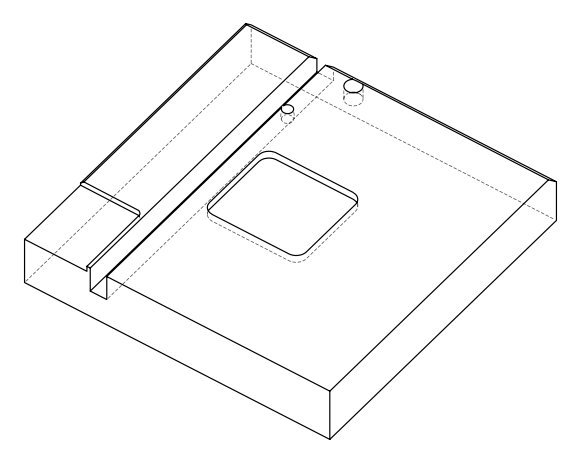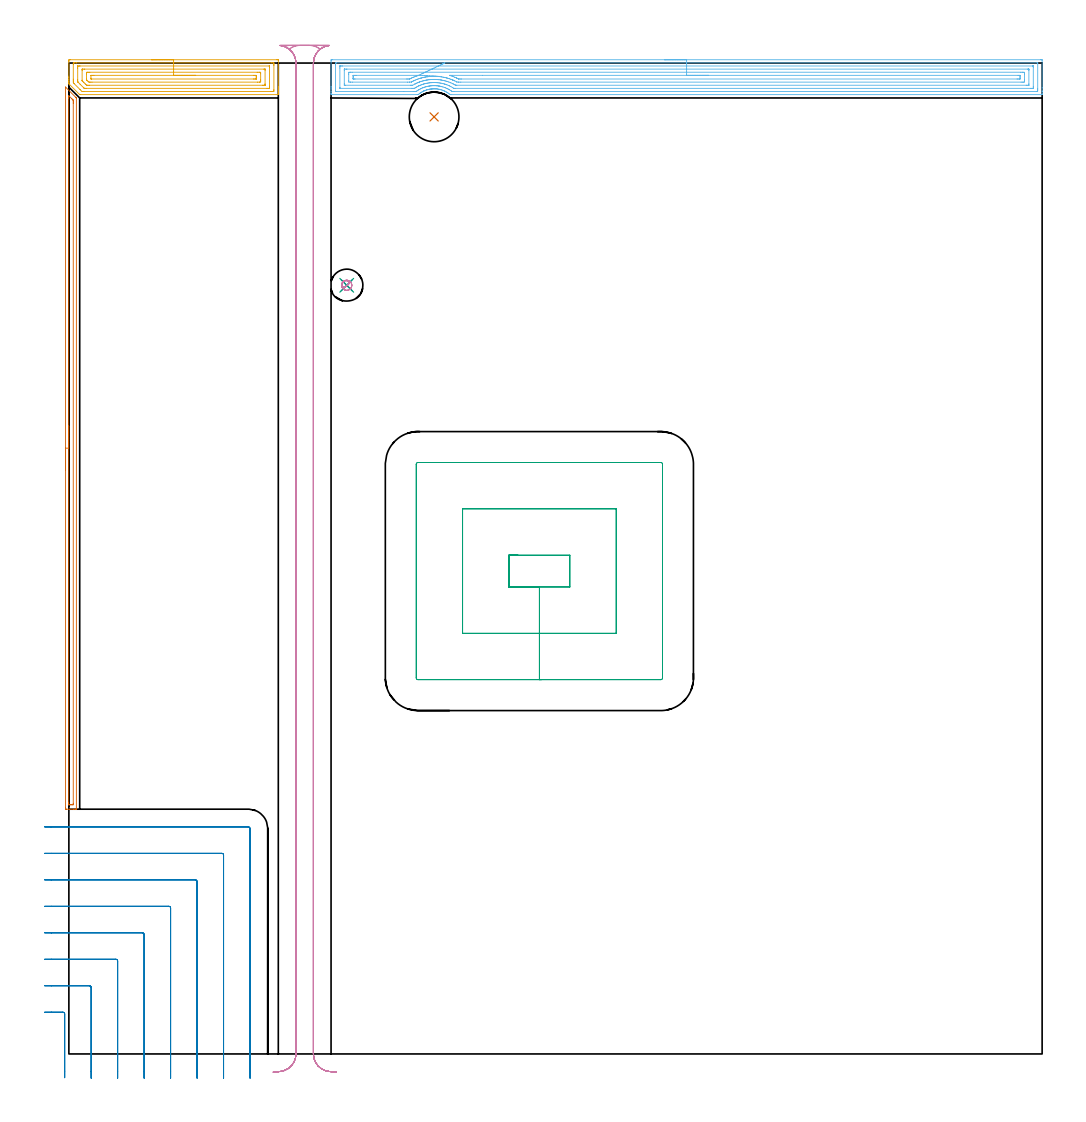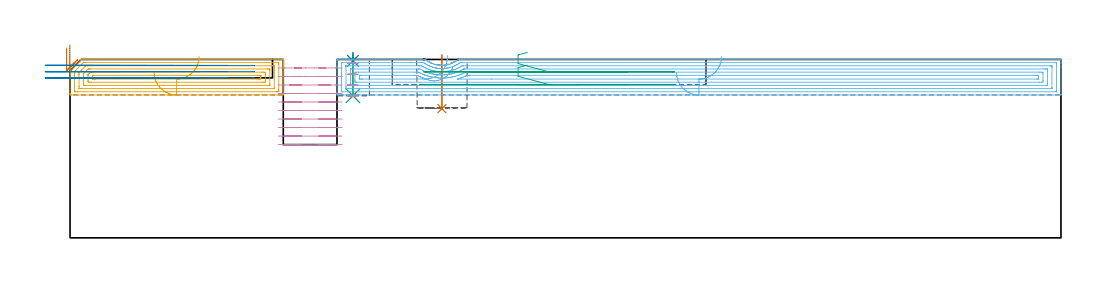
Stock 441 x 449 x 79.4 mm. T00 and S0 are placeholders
(PLAN: 10 operations, 7 tool changes, 56.1 min)
(1 INDEXABLE_INSERT_DRILL_BLIND_HOLE_FROM_SOLID | STEP1POCKET | NXT0302_016 | 0.1 min | 8590 mm3)
(2 SPOT_DRILL | STEP1POCKET_1 | NXT0321_9005460120000 | 0.03 min | 3 mm3)
(3 DRILL_BLIND_HOLE_INTO_CENTER | STEP1POCKET_1 | NXT0301_128 | 0.07 min | 1701 mm3)
(4 MILL_ROUGH_BLIND_HOLE_CONTOUR | STEP1POCKET_1 | NXT0201_013 | Spiral | 0.39 min | 1004 mm3)
(5 AREA_MILL | FG_CHAMFER_SURFACE | UGT0205_001 | 4.79 min | 12758 mm3)
(6 AREA_MILL_1 | FG_CHAMFER_SURFACE_1 | UGT0205_001 | 15.82 min | 41110 mm3)
(7 AREA_MILL_2 | FG_CHAMFER_SURFACE_2 | UGT0205_001 | 5.38 min | 3930 mm3)
(8 MILL_CORNER_NOTCH_RECTANGULAR | CORNER_NOTCH_RECTANGULAR | NXT0201_012 | Follow Part, ap 4, ae 75% | 6.45 min | 81763 mm3)
(9 MILL_RECTANGULAR_POCKET | POCKET_RECTANGULAR_STRAIGHT | UGT0201_006 | Follow Part, ap 7, ae 75% | 3.47 min | 195556 mm3)
(10 MILL_RECTANGULAR_SLOT | SLOT_RECTANGULAR | NXT0201_012 | Follow Part, ap 4, ae 75% | 19.55 min | 404866 mm3)
(TOOL NXT0302_016 | Index. Insert Drill 22.5mm [880-D2250L25-03] | D22.5 PA176 FL68 Z2)
(TOOL NXT0321_9005460120000 | NC Spot Drill, 142deg, 12mm, Carbide, Uncoated | D12 PA142 FL30 Z2)
(TOOL NXT0301_128 | Carbide Drill 12mm [861.1-1200-036A1-GP GC34] | D12 PA150 FL37.4 Z2)
(TOOL NXT0201_013 | ENDMILL 10mm | D10 FL30 Z4)
(TOOL UGT0205_001 | Chamfer Mill 20 x 3 x 45 deg. | D20 FL50 Z2)
(TOOL NXT0201_012 | ENDMILL 16mm [2P460-1600-NA 1630] | D16 FL38 Z6)
(TOOL UGT0201_006 | End Mill 28 mm | D28 FL25 Z2)
(OP 1 INDEXABLE_INSERT_DRILL_BLIND_HOLE_FROM_SOLID)
G17 G21 G94 G90
T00 M6
G54
G17 G0 G90 X165.5 Y424.6 S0 M3
G43 Z89.4 H1
G94 G81 G98 Z57.5 F250. R81.4
G80
M5
M2
(OP 2 SPOT_DRILL)
G17 G21 G94 G90
T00 M6
G54
G17 G0 G90 X125.9 Y348.3 S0 M3
G43 Z89.4 H0
G94 G81 G98 Z78.772 F250. R82.4
G80
M5
M2
(OP 3 DRILL_BLIND_HOLE_INTO_CENTER)
G17 G21 G94 G90
T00 M6
G54
G17 G0 G90 X125.9 Y348.3 S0 M3
G43 Z89.4 H1
G94 G81 G98 Z63.2 F250. R81.4
G80
M5
M2
(OP 4 MILL_ROUGH_BLIND_HOLE_CONTOUR)
G17 G21 G94 G90
T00 M6
G54
G17 G0 G90 X125.9 Y348.3 S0 M3
G43 Z89.4 H0
Z77.6
G94 G3 X126.158 Y350.342 R1.037 F250.
X123.672 Y348.872 R2.042
X125.328 Y346.072 R2.3
X123.672 Y348.872 R-2.3
X124.5 Y347.472 R1.15
X125.9 Y348.3 R1.15
G0 Z72.8
G3 X126.158 Y350.342 R1.037
X123.672 Y348.872 R2.042
X125.328 Y346.072 R2.3
X123.672 Y348.872 R-2.3
X124.5 Y347.472 R1.15
X125.9 Y348.3 R1.15
G0 Z68.
G3 X126.158 Y350.342 R1.037
X123.672 Y348.872 R2.042
X125.328 Y346.072 R2.3
X123.672 Y348.872 R-2.3
X124.5 Y347.472 R1.15
X125.9 Y348.3 R1.15
G0 Z63.2
G3 X126.158 Y350.342 R1.037
X123.672 Y348.872 R2.042
X125.328 Y346.072 R2.3
X123.672 Y348.872 R-2.3
X124.5 Y347.472 R1.15
X125.9 Y348.3 R1.15
G0 Z89.4
M5
M2
(OP 5 AREA_MILL)
G17 G21 G94 G90
T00 M6
G54
G17 G0 G90 X37.45 Y450.5 S1061 M3
G43 Z89.4 H0
Z73.6
G94 G1 X37.488 Z72.729 F250.
X37.602 Z71.864
X37.791 Z71.012
X38.053 Z70.18
X38.387 Z69.374
X38.79 Z68.6
X39.258 Z67.864
X39.79 Z67.172
X40.379 Z66.529
X41.022 Z65.94
X41.714 Z65.409
X42.45 Z64.94
X43.224 Z64.537
X44.03 Z64.203
X44.862 Z63.941
X45.714 Z63.752
X46.578 Z63.638
X47.45 Z63.6
X94.296
X94.763 Y450.495 Z63.603
X94.89 Y450.491 Z63.606
X94.9 Y450.36 Z63.737
Y438.358 Z75.737
Y437.763 Z76.331
Y437.193 Z76.903
Y436.883 Z77.213
Y436.314 Z77.782
Y436.004 Z78.091
Y435.383 Z78.716
Y435.124 Z78.975
X94.899 Y434.998 Z79.101
X94.89 Y434.706 Z79.393
X94.743 Y434.7 Z79.4
X5.065
X4.905 Y434.704 Z79.389
X4.744 Y434.856 Z79.244
X0.157 Y439.442 Z74.656
X0.08 Y439.522 Z74.577
X0.01 Y439.594 Z74.504
X0. Y440.142 Z73.957
Y440.66 Z73.439
Y440.784 Z73.315
Y441.281 Z72.815
Y441.591 Z72.506
Y442.16 Z71.936
Y442.47 Z71.627
Y443.04 Z71.055
Y449.791 Z64.306
X0.004 Y450.076 Z64.021
X0.01 Y450.492 Z63.606
X0.178 Y450.495 Z63.603
X0.604 Y450.5 Z63.6
X47.45
Y449.086 Z65.014
X91.732
X92.512 Y449.085 Z65.015
X92.626 Y449.084 Z65.016
X92.862 Y449.079 Z65.021
X92.89 Y449.002 Z65.098
X92.896 Y448.817 Z65.283
X92.899 Y448.317 Z65.783
X92.9 Y447.934 Z66.166
X92.899 Y436.883 Z77.217
X92.897 Y436.503 Z77.597
X92.89 Y436.125 Z77.975
X92.512 Y436.117 Z77.983
X92.398 Y436.116 Z77.984
X91.62 Y436.114 Z77.986
X91.507
X6.737 Y436.115 Z77.985
X5.957 Y436.121 Z77.979
X5.169 Y436.883 Z77.217
X5.065 Y436.985 Z77.115
X2.388 Y439.663 Z74.437
X2.025 Y440.036 Z74.064
X2.01 Y440.401 Z73.699
X2.003 Y440.781 Z73.319
X2.001 Y441.281 Z72.819
X2. Y441.663 Z72.437
X2.001 Y448.317 Z65.783
X2.003 Y448.697 Z65.403
X2.01 Y449.075 Z65.025
X2.388 Y449.083 Z65.017
X2.502 Y449.084 Z65.016
X3.28 Y449.086 Z65.014
X3.393
X47.45
Y447.671 Z66.429
X90.727
X90.806 Y447.67 Z66.43
X90.869 Y447.667 Z66.433
X90.883 Y447.665 Z66.435
X90.89 Y447.654 Z66.446
X90.894 Y447.607 Z66.493
X90.898 Y447.437 Z66.663
X90.9 Y447.267 Z66.833
Y438.472 Z75.628
X90.898 Y437.763 Z76.337
X90.896 Y437.597 Z76.504
X90.891 Y437.542 Z76.558
X90.845 Y437.535 Z76.565
X90.727 Y437.534 Z76.566
X90.072 Y437.529 Z76.571
X89.835
X7.979
X7.742 Y437.53 Z76.57
X7.08 Y437.536 Z76.564
X6.967 Y437.549 Z76.551
X6.85 Y437.655 Z76.445
X6.739 Y437.763 Z76.337
X5.065 Y439.434 Z74.666
X4.173 Y440.327 Z73.773
X4.103 Y440.401 Z73.699
X4.034 Y440.477 Z73.623
X4.01 Y440.53 Z73.57
X4.004 Y440.568 Z73.532
X4. Y441.281 Z72.819
Y441.451 Z72.649
Y446.728 Z67.372
X4.002 Y447.437 Z66.663
X4.004 Y447.603 Z66.497
X4.009 Y447.658 Z66.442
X4.055 Y447.664 Z66.436
X4.173 Y447.666 Z66.434
X4.828 Y447.671 Z66.429
X5.065
X47.45
Y446.257 Z67.843
X88.355
X88.776 Y446.255 Z67.845
X88.869 Y446.252 Z67.848
X88.884 Y446.251 Z67.849
X88.89 Y446.241 Z67.859
X88.894 Y446.195 Z67.905
X88.898 Y446.1 Z68.
X88.9 Y445.72 Z68.38
Y439.522 Z74.578
X88.896 Y439.103 Z74.997
X88.893 Y438.999 Z75.101
X88.89 Y438.953 Z75.147
X88.833 Y438.95 Z75.15
X88.634 Y438.946 Z75.154
X88.05 Y438.943 Z75.157
X87.745
X9.222
X8.634 Y438.944 Z75.156
X8.326 Y438.946 Z75.154
X8.041 Y438.95 Z75.15
X7.742 Y439.218 Z74.882
X7.431 Y439.522 Z74.578
X6.85 Y440.099 Z74.001
X6.548 Y440.401 Z73.699
X6.256 Y440.697 Z73.403
X6.069 Y440.89 Z73.21
X6.01 Y440.953 Z73.147
X6.007 Y440.977 Z73.123
X6.003 Y441.029 Z73.071
X6. Y441.239 Z72.861
Y445.678 Z68.422
X6.004 Y446.097 Z68.003
X6.007 Y446.201 Z67.899
X6.01 Y446.247 Z67.853
X6.067 Y446.25 Z67.85
X6.266 Y446.254 Z67.846
X6.85 Y446.257 Z67.843
X7.155
X47.45
Y444.843 Z69.257
X85.328
X86.223 Y444.841 Z69.259
X86.266 Y444.839 Z69.261
X86.89 Y444.799 Z69.301
X86.898 Y444.175 Z69.925
X86.9 Y441.535 Z72.565
X86.899 Y441.281 Z72.819
X86.896 Y440.659 Z73.441
X86.89 Y440.401 Z73.699
X86.307 Y440.36 Z73.74
X86.266 Y440.359 Z73.741
X85.418 Y440.357 Z73.743
X10.464
X9.569 Y440.359 Z73.741
X9.527 Y440.361 Z73.739
X9.009 Y440.401 Z73.699
X8.634 Y440.768 Z73.332
X8.121 Y441.281 Z72.819
X8.05 Y441.356 Z72.744
X8.01 Y441.4 Z72.7
X8.008 Y441.437 Z72.663
X8.003 Y441.593 Z72.507
X8. Y441.906 Z72.194
X8.001 Y443.919 Z70.181
X8.004 Y444.541 Z69.559
X8.01 Y444.799 Z69.301
X8.593 Y444.84 Z69.26
X8.634 Y444.841 Z69.259
X9.482 Y444.843 Z69.257
X47.45
Y443.429 Z70.671
X83.589
X84.087 Y443.428 Z70.672
X84.481 Y443.425 Z70.675
X84.866 Y443.422 Z70.678
X84.89 Y443.04 Z71.06
X84.897 Y442.629 Z71.471
X84.899 Y442.16 Z71.94
Y441.954 Z72.146
X84.897 Y441.851 Z72.249
X84.893 Y441.799 Z72.301
X84.89 Y441.779 Z72.321
X84.869 Y441.777 Z72.323
X84.481 Y441.773 Z72.327
X83.983 Y441.771 Z72.329
X83.589
X10.287 Y441.772 Z72.328
X10.182 Y441.774 Z72.326
X10.113 Y441.777 Z72.323
X10.079 Y441.781 Z72.319
X10.058 Y441.801 Z72.299
X10.015 Y441.845 Z72.255
X10.009 Y441.913 Z72.187
X10.004 Y442.023 Z72.077
X10.001 Y442.16 Z71.94
Y443.246 Z70.854
X10.003 Y443.349 Z70.751
X10.007 Y443.4 Z70.7
X10.01 Y443.421 Z70.679
X10.031 Y443.422 Z70.678
X10.419 Y443.426 Z70.674
X10.917 Y443.429 Z70.671
X11.311
X47.45
X48.322 Z70.709
X49.186 Z70.823
X50.038 Z71.012
X50.87 Z71.274
X51.676 Z71.608
X52.45 Z72.011
X53.186 Z72.48
X53.878 Z73.011
X54.521 Z73.6
X55.11 Z74.243
X55.642 Z74.935
X56.11 Z75.671
X56.513 Z76.445
X56.847 Z77.251
X57.109 Z78.083
X57.298 Z78.935
X57.412 Z79.8
X57.45 Z80.671
G0 Z89.4
M5
M2
(OP 6 AREA_MILL_1)
G17 G21 G94 G90
T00 M6
G54
G17 G0 G90 X269.9 Y450.5 S1061 M3
G43 Z89.4 H0
Z73.6
G94 G1 X269.938 Z72.729 F250.
X270.052 Z71.864
X270.241 Z71.012
X270.503 Z70.18
X270.837 Z69.374
X271.24 Z68.6
X271.708 Z67.864
X272.24 Z67.172
X272.829 Z66.529
X273.472 Z65.94
X274.164 Z65.409
X274.9 Z64.94
X275.674 Z64.537
X276.48 Z64.203
X277.312 Z63.941
X278.164 Z63.752
X279.028 Z63.638
X279.9 Z63.6
X440.373
X440.84 Y450.495 Z63.603
X440.99 Y450.492 Z63.606
X441. Y450.338 Z63.759
Y437.763 Z76.332
Y436.358 Z77.738
Y436.004 Z78.091
Y435.041 Z79.059
X440.99 Y434.702 Z79.389
X440.82 Y434.7 Z79.4
X173.067
X172.748 Y434.704 Z79.39
X172.235 Y435.107 Z78.993
X172.023 Y435.262 Z78.838
X171.806 Y435.411 Z78.687
X171.342 Y435.707 Z78.392
X171.279 Y435.743 Z78.356
X170.898 Y435.962 Z78.138
X170.448 Y436.198 Z77.899
X170.385 Y436.229 Z77.867
X170.271 Y436.286 Z77.812
X169.915 Y436.442 Z77.656
X169.806 Y436.487 Z77.613
X169.555 Y436.588 Z77.511
X169.11 Y436.748 Z77.352
X168.661 Y436.885 Z77.213
X168.15 Y437.014 Z77.082
X167.768 Y437.111 Z76.985
X167.703 Y437.125 Z76.971
X167.539 Y437.161 Z76.937
X166.874 Y437.257 Z76.842
X166.859 Y437.259 Z76.841
X166.428 Y437.305 Z76.794
X166.158 Y437.323 Z76.775
X165.981 Y437.333 Z76.761
X165.915 Y437.335 Z76.757
X165.758 Y437.343 Z76.753
X165.674 Y437.344 Z76.754
X165.525 Y437.345 Z76.751
X165.311 Y437.347
X165.268 Y437.345 Z76.753
X165.088 Y437.336 Z76.759
X165.021 Y437.331 Z76.762
X164.862 Y437.323 Z76.773
X164.703 Y437.313 Z76.782
X164.64 Y437.309 Z76.787
X164.243 Y437.268 Z76.826
X164.194 Y437.263 Z76.832
X164.127 Y437.254 Z76.841
X163.852 Y437.217 Z76.883
X163.461 Y437.162 Z76.937
X163.301 Y437.129 Z76.97
X162.853 Y437.027 Z77.071
X162.786 Y437.01 Z77.089
X162.407 Y436.911 Z77.189
X162.237 Y436.858 Z77.242
X161.959 Y436.771 Z77.327
X161.514 Y436.615 Z77.485
X161.119 Y436.456 Z77.641
X160.998 Y436.402 Z77.693
X160.821 Y436.327 Z77.772
X160.729 Y436.287 Z77.813
X160.62 Y436.233 Z77.865
X160.171 Y435.998 Z78.099
X160.104 Y435.96 Z78.137
X159.727 Y435.748 Z78.351
X159.668 Y435.71 Z78.389
X159.439 Y435.564 Z78.532
X159.359 Y435.515 Z78.584
X159.196 Y435.412 Z78.687
X158.819 Y435.145 Z78.955
X158.248 Y434.706 Z79.391
X157.869 Y434.7 Z79.4
X118.98
X118.81 Y434.702 Z79.389
X118.8 Y435.042 Z79.058
Y435.295 Z78.805
Y436.004 Z78.091
Y437.237 Z76.859
Y437.763 Z76.332
Y438.38 Z75.716
Y449.459 Z64.638
X118.805 Y450.076 Z64.022
X118.81 Y450.492 Z63.606
X119. Y450.496 Z63.603
X119.427 Y450.5 Z63.6
X279.9
Y449.086 Z65.014
X438.697 Y449.085 Z65.015
X438.954 Y449.083 Z65.017
X438.984 Y449.081 Z65.019
X438.99 Y449.078 Z65.022
X438.994 Y449.069 Z65.031
X438.998 Y449.033 Z65.067
X439. Y448.999 Z65.101
Y448.788 Z65.312
Y437.355 Z76.745
X438.996 Y436.883 Z77.217
X438.991 Y436.484 Z77.616
X438.966 Y436.121 Z77.979
X438.585 Y436.116 Z77.984
X438.472 Y436.115 Z77.985
X174.743 Y436.114 Z77.986
X173.961 Y436.115 Z77.985
X173.846 Y436.116 Z77.984
X173.657 Y436.121 Z77.979
X173.352 Y436.32 Z77.78
X173.067 Y436.503 Z77.597
X172.452 Y436.883 Z77.217
X172.173 Y437.043 Z77.057
X171.805 Y437.245 Z76.855
X171.279 Y437.501 Z76.599
X170.667 Y437.763 Z76.337
X170.385 Y437.872 Z76.228
X170.209 Y437.936 Z76.164
X169.491 Y438.165 Z75.935
X168.927 Y438.318 Z75.782
X168.597 Y438.398 Z75.702
X168.223 Y438.486 Z75.614
X167.776 Y438.57 Z75.53
X167.736 Y438.577 Z75.523
X167.703 Y438.582 Z75.518
X167.277 Y438.642 Z75.458
X166.809 Y438.693 Z75.407
X166.752 Y438.699 Z75.401
X165.915 Y438.748 Z75.352
X165.804 Y438.752 Z75.348
X165.021 Y438.746 Z75.354
X164.919 Y438.742 Z75.358
X164.127 Y438.686 Z75.414
X164.086 Y438.682 Z75.418
X163.732 Y438.642 Z75.458
X163.296 Y438.58 Z75.52
X163.233 Y438.57 Z75.53
X162.856 Y438.504 Z75.596
X162.544 Y438.441 Z75.659
X162.452 Y438.42 Z75.68
X162.339 Y438.393 Z75.707
X161.832 Y438.261 Z75.839
X161.445 Y438.149 Z75.951
X161.146 Y438.057 Z76.043
X160.551 Y437.851 Z76.249
X160.486 Y437.827 Z76.273
X160.324 Y437.763 Z76.337
X159.857 Y437.566 Z76.534
X159.775 Y437.53 Z76.57
X159.657 Y437.474 Z76.626
X159.261 Y437.273 Z76.827
X158.763 Y437.011 Z77.089
X158.68 Y436.965 Z77.135
X158.539 Y436.883 Z77.217
X158.128 Y436.628 Z77.472
X157.869 Y436.463 Z77.637
X157.591 Y436.278 Z77.822
X157.361 Y436.123 Z77.977
X156.975 Y436.117 Z77.983
X156.862 Y436.115 Z77.985
X156.081 Y436.114 Z77.986
X151.723
X121.103
X120.846 Y436.117 Z77.983
X120.816 Y436.119 Z77.981
X120.81 Y436.122 Z77.978
X120.806 Y436.131 Z77.969
X120.802 Y436.167 Z77.933
X120.801 Y436.201 Z77.899
X120.8 Y436.412 Z77.688
Y447.845 Z66.255
X120.804 Y448.317 Z65.783
X120.809 Y448.716 Z65.384
X120.834 Y449.079 Z65.021
X121.215 Y449.084 Z65.016
X121.328 Y449.085 Z65.015
X279.9 Y449.086 Z65.014
Y447.671 Z66.429
X436.797
X436.876 Y447.67 Z66.43
X436.939 Y447.668 Z66.432
X436.979 Y447.665 Z66.435
X436.99 Y447.66 Z66.44
X436.992 Y447.637 Z66.463
X436.998 Y447.437 Z66.663
X437. Y447.238 Z66.862
Y438.442 Z75.658
X436.998 Y437.763 Z76.337
X436.995 Y437.567 Z76.533
X436.991 Y437.54 Z76.56
X436.973 Y437.535 Z76.565
X436.916 Y437.532 Z76.568
X436.797 Y437.53 Z76.57
X436.141 Y437.528 Z76.572
X435.903
X175.093 Y437.529 Z76.571
X174.855 Y437.53 Z76.57
X174.617 Y437.533 Z76.567
X174.462 Y437.536 Z76.564
X173.961 Y437.838 Z76.262
X173.761 Y437.96 Z76.14
X173.067 Y438.338 Z75.762
X172.461 Y438.642 Z75.458
X172.173 Y438.773 Z75.327
X171.934 Y438.877 Z75.223
X171.279 Y439.134 Z74.966
X170.513 Y439.396 Z74.704
X170.385 Y439.435 Z74.665
X170.092 Y439.522 Z74.578
X169.491 Y439.677 Z74.423
X169.28 Y439.73 Z74.37
X168.597 Y439.877 Z74.223
X168.16 Y439.952 Z74.148
X167.703 Y440.018 Z74.082
X167.132 Y440.084 Z74.016
X166.809 Y440.11 Z73.99
X166.169 Y440.152 Z73.948
X165.915 Y440.163 Z73.937
X165.263
X165.021 Y440.16 Z73.94
X164.408 Y440.125 Z73.975
X164.127 Y440.103 Z73.997
X163.588 Y440.052 Z74.048
X163.233 Y440.007 Z74.093
X162.802 Y439.946 Z74.154
X162.339 Y439.87 Z74.23
X162.048 Y439.808 Z74.292
X161.445 Y439.668 Z74.432
X161.326 Y439.639 Z74.461
X160.886 Y439.522 Z74.578
X160.629 Y439.445 Z74.655
X160.551 Y439.421 Z74.679
X159.964 Y439.22 Z74.88
X159.657 Y439.112 Z74.988
X159.316 Y438.977 Z75.123
X158.763 Y438.75 Z75.35
X158.687 Y438.717 Z75.383
X158.524 Y438.642 Z75.458
X158.092 Y438.422 Z75.678
X157.869 Y438.305 Z75.795
X157.516 Y438.111 Z75.989
X156.975 Y437.799 Z76.301
X156.952 Y437.785 Z76.315
X156.545 Y437.54 Z76.56
X156.314 Y437.533 Z76.567
X156.081 Y437.531 Z76.569
X155.425 Y437.529 Z76.571
X155.187 Y437.528 Z76.572
X123.003 Y437.529 Z76.571
X122.924 Y437.53
X122.861 Y437.532 Z76.568
X122.822 Y437.535 Z76.565
X122.81 Y437.54 Z76.56
X122.808 Y437.563 Z76.537
X122.803 Y437.763 Z76.337
X122.8 Y437.962 Z76.138
Y446.757 Z67.343
X122.802 Y447.437 Z66.663
X122.805 Y447.632 Z66.468
X122.809 Y447.66 Z66.44
X122.827 Y447.665 Z66.435
X122.884 Y447.668 Z66.432
X123.003 Y447.67 Z66.43
X123.659 Y447.671 Z66.429
X123.897
X279.9
Y446.257 Z67.843
X434.42
X434.856 Y446.255 Z67.845
X434.943 Y446.253 Z67.847
X434.98 Y446.251 Z67.849
X434.99 Y446.244 Z67.856
X434.993 Y446.22 Z67.88
X434.997 Y446.114 Z67.986
X435. Y445.687 Z68.413
Y439.53 Z74.57
X434.996 Y439.086 Z75.014
X434.992 Y438.978 Z75.122
X434.99 Y438.955 Z75.145
X434.969 Y438.95 Z75.15
X434.899 Y438.947 Z75.153
X434.702 Y438.944 Z75.156
X434.115 Y438.943 Z75.157
X433.809
X175.749
X175.442 Y438.944 Z75.156
X175.297 Y438.947 Z75.153
X175.227 Y438.95 Z75.15
X175.125 Y439.004 Z75.096
X174.855 Y439.15 Z74.95
X174.171 Y439.522 Z74.578
X173.961 Y439.63 Z74.47
X173.738 Y439.741 Z74.359
X173.067 Y440.041 Z74.059
X172.165 Y440.409 Z73.691
X171.279 Y440.697 Z73.403
X170.846 Y440.827 Z73.273
X170.385 Y440.947 Z73.153
X169.641 Y441.133 Z72.967
X169.491 Y441.166 Z72.934
X168.935 Y441.281 Z72.819
X168.597 Y441.337 Z72.763
X168.529 Y441.348 Z72.752
X167.703 Y441.452 Z72.648
X167.507 Y441.474 Z72.626
X166.809 Y441.531 Z72.569
X166.536 Y441.549 Z72.551
X165.915 Y441.578 Z72.522
X165.612
X165.021 Y441.574 Z72.526
X164.735 Y441.562 Z72.538
X164.127 Y441.526 Z72.574
X163.896 Y441.508 Z72.592
X163.233 Y441.445 Z72.655
X163.084 Y441.427 Z72.673
X162.339 Y441.328 Z72.772
X162.298 Y441.321 Z72.779
X162.049 Y441.281 Z72.819
X161.546 Y441.181 Z72.919
X161.445 Y441.159 Z72.941
X160.826 Y441.01 Z73.09
X160.551 Y440.94 Z73.16
X160.123 Y440.823 Z73.277
X159.657 Y440.682 Z73.418
X159.442 Y440.613 Z73.487
X158.81 Y440.401 Z73.699
X158.775 Y440.389 Z73.711
X158.763 Y440.384 Z73.716
X158.144 Y440.131 Z73.969
X157.869 Y440.016 Z74.084
X157.522 Y439.863 Z74.237
X156.975 Y439.602 Z74.498
X156.921 Y439.575 Z74.525
X156.82 Y439.522 Z74.578
X155.77 Y438.948 Z75.152
X155.187 Y438.945 Z75.155
X154.881 Y438.943 Z75.157
X125.38
X124.944 Y438.945 Z75.155
X124.857 Y438.947 Z75.153
X124.82 Y438.949 Z75.151
X124.81 Y438.956 Z75.144
X124.807 Y438.98 Z75.12
X124.803 Y439.086 Z75.014
X124.8 Y439.513 Z74.587
Y445.669 Z68.431
X124.804 Y446.114 Z67.986
X124.807 Y446.222 Z67.878
X124.809 Y446.245 Z67.855
X124.831 Y446.25 Z67.85
X124.901 Y446.253 Z67.847
X125.098 Y446.256 Z67.844
X125.685 Y446.257 Z67.843
X125.991
X279.9
Y444.843 Z69.257
X431.388
X432.284 Y444.841 Z69.259
X432.327 Y444.84 Z69.26
X432.99 Y444.799 Z69.301
X432.999 Y444.138 Z69.962
Y441.281 Z72.819
X432.996 Y440.622 Z73.478
X432.99 Y440.401 Z73.699
X432.369 Y440.36 Z73.74
X432.327 Y440.359 Z73.741
X431.478 Y440.357 Z73.743
X177.582
X176.687 Y440.358 Z73.742
X176.643 Y440.36 Z73.74
X175.857 Y440.401 Z73.699
X175.749 Y440.454 Z73.646
X175.636 Y440.513 Z73.587
X174.855 Y440.909 Z73.191
X174.044 Y441.281 Z72.819
X173.961 Y441.315 Z72.785
X173.901 Y441.34 Z72.76
X173.067 Y441.664 Z72.436
X172.469 Y441.869 Z72.231
X172.173 Y441.963 Z72.137
X171.532 Y442.16 Z71.94
X171.279 Y442.228 Z71.872
X171.186 Y442.252 Z71.848
X170.385 Y442.443 Z71.657
X170.01 Y442.529 Z71.571
X169.491 Y442.633 Z71.467
X168.912 Y442.73 Z71.37
X168.597 Y442.774 Z71.326
X167.881 Y442.865 Z71.235
X167.703 Y442.882 Z71.218
X166.901 Y442.95 Z71.15
X166.809 Y442.955 Z71.145
X165.959 Y442.996 Z71.104
X165.915 Y442.997 Z71.103
X165.067 Y442.994 Z71.106
X165.021 Y442.993 Z71.107
X164.213 Y442.955 Z71.145
X164.127 Y442.949 Z71.151
X163.387 Y442.889 Z71.211
X163.233 Y442.873 Z71.227
X162.585 Y442.798 Z71.302
X162.339 Y442.765 Z71.335
X161.805 Y442.686 Z71.414
X161.445 Y442.624 Z71.476
X161.051 Y442.548 Z71.552
X160.551 Y442.437 Z71.663
X160.324 Y442.384 Z71.716
X159.657 Y442.218 Z71.882
X159.611 Y442.206 Z71.894
X159.446 Y442.16 Z71.94
X158.925 Y442.001 Z72.099
X158.763 Y441.95 Z72.15
X158.258 Y441.778 Z72.322
X157.869 Y441.642 Z72.458
X157.605 Y441.54 Z72.56
X156.949 Y441.281 Z72.819
X156.354 Y441.012 Z73.088
X156.081 Y440.88 Z73.22
X155.759 Y440.718 Z73.382
X155.187 Y440.421 Z73.679
X155.173 Y440.415 Z73.685
X155.138 Y440.401 Z73.699
X154.336 Y440.359 Z73.741
X154.293 Y440.358 Z73.742
X153.444 Y440.357 Z73.743
X128.412
X127.516 Y440.359 Z73.741
X127.473 Y440.36 Z73.74
X126.81 Y440.401 Z73.699
X126.801 Y441.062 Z73.038
Y443.919 Z70.181
X126.804 Y444.577 Z69.523
X126.81 Y444.799 Z69.301
X127.431 Y444.84 Z69.26
X127.473 Y444.841 Z69.259
X128.322 Y444.843 Z69.257
X279.9
Y443.429 Z70.671
X430.144 Y443.428 Z70.672
X430.539 Y443.427 Z70.673
X430.934 Y443.423 Z70.677
X430.979 Y443.422 Z70.678
X430.99 Y443.391 Z70.709
X430.994 Y443.312 Z70.788
X430.998 Y443.191 Z70.909
X430.999 Y443.04 Z71.06
X431. Y442.586 Z71.514
X430.998 Y442.16 Z71.94
X430.994 Y441.933 Z72.167
X430.99 Y441.821 Z72.279
X430.982 Y441.778 Z72.322
X430.93 Y441.776 Z72.324
X430.539 Y441.773 Z72.327
X430.04 Y441.771 Z72.329
X429.645
X177.932
X177.537 Y441.772 Z72.328
X177.034 Y441.776 Z72.324
X176.643 Y441.782 Z72.318
X176.591 Y441.785 Z72.315
X176.529 Y441.812 Z72.288
X176.368 Y441.889 Z72.211
X175.814 Y442.16 Z71.94
X175.749 Y442.191 Z71.909
X175.692 Y442.217 Z71.883
X174.855 Y442.575 Z71.525
X174.137 Y442.867 Z71.233
X173.961 Y442.931 Z71.169
X173.65 Y443.04 Z71.06
X172.686 Y443.356 Z70.744
X172.491 Y443.422 Z70.678
X172.673 Y443.427 Z70.673
X172.757 Y443.428 Z70.672
X187.459 Y443.429 Z70.671
X279.9
X280.772 Z70.709
X281.636 Z70.823
X282.488 Z71.012
X283.32 Z71.274
X284.126 Z71.608
X284.9 Z72.011
X285.636 Z72.48
X286.328 Z73.011
X286.971 Z73.6
X287.56 Z74.243
X288.092 Z74.935
X288.56 Z75.671
X288.963 Z76.445
X289.297 Z77.251
X289.559 Z78.083
X289.748 Z78.935
X289.862 Z79.8
X289.9 Z80.671
G0 Z89.4
X170.334 Y449.034
Z75.941
G1 X169.993 Y448.873 Z75.155
X169.591 Y448.683 Z74.404
X169.131 Y448.466 Z73.695
X168.618 Y448.223 Z73.033
X168.054 Y447.956 Z72.423
X167.444 Y447.668 Z71.87
X166.793 Y447.36 Z71.378
X166.105 Y447.035 Z70.95
X165.387 Y446.695 Z70.59
X164.643 Y446.343 Z70.301
X163.879 Y445.982 Z70.085
X163.101 Y445.614 Z69.943
X162.314 Y445.242 Z69.877
X161.526 Y444.869 Z69.887
X160.741 Y444.498 Z69.973
X159.966 Y444.131 Z70.134
X159.206 Y443.772 Z70.369
X158.468 Y443.423 Z70.677
X158.404 Y443.393 Z70.707
X157.733 Y443.173 Z70.927
X157.339 Y443.04 Z71.06
X157.071 Y442.946 Z71.154
X156.975 Y442.91 Z71.19
X156.431 Y442.696 Z71.404
X156.081 Y442.554 Z71.546
X155.801 Y442.435 Z71.665
X155.187 Y442.169 Z71.931
X155.181 Y442.166 Z71.934
X154.584 Y441.874 Z72.226
X154.465 Y441.817 Z72.283
X154.387 Y441.785 Z72.315
X154.293 Y441.78 Z72.32
X153.792 Y441.774 Z72.326
X153.399 Y441.772 Z72.328
X152.901 Y441.771 Z72.329
X129.656
X129.261 Y441.773 Z72.327
X128.866 Y441.777 Z72.323
X128.821 Y441.778 Z72.322
X128.81 Y441.809 Z72.291
X128.806 Y441.888 Z72.212
X128.802 Y442.009 Z72.091
X128.801 Y442.16 Z71.94
X128.8 Y442.614 Z71.486
X128.802 Y443.04 Z71.06
X128.806 Y443.266 Z70.834
X128.81 Y443.379 Z70.721
X128.818 Y443.422 Z70.678
X128.87 Y443.424 Z70.676
X129.261 Y443.427 Z70.673
X129.76 Y443.429 Z70.671
X130.155
X157.869
X158.369 Y443.428 Z70.672
X158.404 Y443.427 Z70.673
X158.468 Y443.423 Z70.677
X159.336 Y443.379 Z70.759
X160.193 Y443.335 Z70.917
X161.032 Y443.292 Z71.149
X161.849 Y443.251 Z71.453
X162.636 Y443.211 Z71.828
X163.387 Y443.172 Z72.269
X164.097 Y443.136 Z72.775
X164.76 Y443.102 Z73.341
X165.372 Y443.071 Z73.962
X165.927 Y443.042 Z74.634
X166.422 Y443.017 Z75.353
X166.852 Y442.995 Z76.111
X167.214 Y442.977 Z76.905
X167.506 Y442.962 Z77.727
X167.725 Y442.951 Z78.571
X167.87 Y442.943 Z79.431
X167.94 Y442.94 Z80.301
X167.934 Z81.173
G0 Z89.4
M5
M2
(OP 7 AREA_MILL_2)
G17 G21 G94 G90
T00 M6
G54
G17 G0 G90 X-1.5 Y264.5 S1061 M3
G43 Z89.4 H0
Z84.5
G94 G1 Y264.538 Z83.628 F250.
Y264.652 Z82.764
Y264.841 Z81.912
Y265.103 Z81.08
Y265.437 Z80.274
Y265.84 Z79.5
Y266.308 Z78.764
Y266.84 Z78.072
Y267.429 Z77.429
Y268.072 Z76.84
Y268.764 Z76.309
Y269.5 Z75.84
Y270.274 Z75.437
Y271.08 Z75.103
Y271.912 Z74.841
Y272.764 Z74.652
Y273.628 Z74.538
Y274.5 Z74.5
X-1.499 Y438.018 Z74.499
X-1.495 Y438.073 Z74.503
X-1.493 Y438.082 Z74.504
X-1.446 Y438.047 Z74.551
X3.133 Y433.467 Z79.133
X3.33 Y433.269 Z79.326
X3.397 Y433.195 Z79.389
X3.4 Y433.02 Z79.4
Y111.068
X3.397 Y110.91 Z79.388
X3.298 Y110.903 Z79.29
X3.192 Y110.9 Z79.191
X2.906 Z78.905
X2.254 Z78.248
X0.189 Z76.187
X-1.108 Z74.888
X-1.223 Y110.903 Z74.773
X-1.493 Y110.91 Z74.503
X-1.498 Y111.232 Z74.501
X-1.5 Y111.514 Z74.5
Y274.5
X-0.086 Z75.914
X-0.085 Y433.02 Z75.915
X-0.082 Y433.635 Z75.918
X-0.079 Y433.914 Z75.921
X-0.067 Y434.206 Z75.933
X0.234 Y433.914 Z76.234
X1.385 Y432.766 Z77.385
X1.699 Y432.45 Z77.699
X1.859 Y432.288 Z77.859
X1.938 Y432.204 Z77.938
X1.975 Y432.163 Z77.975
X1.979 Y432.127 Z77.979
X1.984 Y431.511 Z77.984
X1.985 Y431.234 Z77.985
X1.986 Y430.617 Z77.986
X1.985 Y113.576 Z77.985
X1.984 Y113.3 Z77.984
X1.98 Y112.992 Z77.98
X1.979 Y112.923 Z77.979
X1.903 Y112.91 Z77.903
X1.771 Y112.904 Z77.771
X1.385 Y112.901 Z77.385
X0.905 Y112.9 Z76.905
X0.516 Z76.516
X0.034 Y112.902 Z76.034
X-0.061 Y112.908 Z75.939
X-0.079 Y112.911 Z75.921
X-0.081 Y112.943 Z75.919
X-0.084 Y113.023 Z75.916
X-0.085 Y113.3 Z75.915
X-0.086 Y113.918 Z75.914
Y274.5
Y275.372 Z75.952
Y276.236 Z76.066
Y277.088 Z76.255
Y277.92 Z76.517
Y278.726 Z76.851
Y279.5 Z77.254
Y280.236 Z77.723
Y280.928 Z78.254
Y281.571 Z78.843
Y282.16 Z79.486
Y282.692 Z80.178
Y283.16 Z80.914
Y283.563 Z81.688
Y283.897 Z82.494
Y284.159 Z83.326
Y284.348 Z84.178
Y284.462 Z85.043
Y284.5 Z85.914
G0 Z89.4
M5
M2
(OP 8 MILL_CORNER_NOTCH_RECTANGULAR)
G17 G21 G94 G90
T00 M6
G54
G17 G0 G90 X-1.9 Y-10.771 S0 M3
G43 Z89.529 H1
Z76.753
G94 G1 Y-7.771 F250.
Y18.107 F500.
G3 X-2.693 Y18.9 R0.8
G1 X-8.
X-11. F250.
G0 Z89.529
X10.1 Y-11.
Z76.753
G1 Y-8.
Y30.106 F500.
G3 X9.306 Y30.9 R0.8
G1 X-8.
X-11. F250.
G0 Z89.529
X22.1 Y-11.
Z76.753
G1 Y-8.
Y42.106 F500.
G3 X21.306 Y42.9 R0.8
G1 X-8.
X-11. F250.
G0 Z89.529
X34.1 Y-11.
Z76.753
G1 Y-8.
Y54.105 F500.
G3 X33.305 Y54.9 R0.8
G1 X-8.
X-11. F250.
G0 Z89.529
X46.1 Y-11.
Z76.753
G1 Y-8.
Y66.105 F500.
G3 X45.305 Y66.9 R0.8
G1 X-8.
X-11. F250.
G0 Z89.529
X58.1 Y-11.
Z76.753
G1 Y-8.
Y78.105 F500.
G3 X57.305 Y78.9 R0.8
G1 X-8.
X-11. F250.
G0 Z89.529
X70.1 Y-11.
Z76.753
G1 Y-8.
Y90.105 F500.
G3 X69.305 Y90.9 R0.8
G1 X-8.
X-11. F250.
G0 Z89.529
X82.1 Y-11.
Z76.753
G1 Y-8.
Y102.104 F500.
G3 X81.304 Y102.9 R0.8
G1 X-8.
X-11. F250.
G0 Z89.529
X-1.9 Y-10.771
Z73.976
G1 Y-7.771
Y18.107 F500.
G3 X-2.693 Y18.9 R0.8
G1 X-8.
X-11. F250.
G0 Z89.529
X10.1 Y-11.
Z73.976
G1 Y-8.
Y30.106 F500.
G3 X9.306 Y30.9 R0.8
G1 X-8.
X-11. F250.
G0 Z89.529
X22.1 Y-11.
Z73.976
G1 Y-8.
Y42.106 F500.
G3 X21.306 Y42.9 R0.8
G1 X-8.
X-11. F250.
G0 Z89.529
X34.1 Y-11.
Z73.976
G1 Y-8.
Y54.105 F500.
G3 X33.305 Y54.9 R0.8
G1 X-8.
X-11. F250.
G0 Z89.529
X46.1 Y-11.
Z73.976
G1 Y-8.
Y66.105 F500.
G3 X45.305 Y66.9 R0.8
G1 X-8.
X-11. F250.
G0 Z89.529
X58.1 Y-11.
Z73.976
G1 Y-8.
Y78.105 F500.
G3 X57.305 Y78.9 R0.8
G1 X-8.
X-11. F250.
G0 Z89.529
X70.1 Y-11.
Z73.976
G1 Y-8.
Y90.105 F500.
G3 X69.305 Y90.9 R0.8
G1 X-8.
X-11. F250.
G0 Z89.529
X82.1 Y-11.
Z73.976
G1 Y-8.
Y102.104 F500.
G3 X81.304 Y102.9 R0.8
G1 X-8.
X-11. F250.
G0 Z89.529
X-1.9 Y-10.771
Z71.2
G1 Y-7.771
Y18.106 F500.
G3 X-2.694 Y18.9 R0.8
G1 X-8.
X-11. F250.
G0 Z89.529
X10.1 Y-11.
Z71.2
G1 Y-8.
Y30.106 F500.
G3 X9.306 Y30.9 R0.8
G1 X-8.
X-11. F250.
G0 Z89.529
X22.1 Y-11.
Z71.2
G1 Y-8.
Y42.106 F500.
G3 X21.306 Y42.9 R0.8
G1 X-8.
X-11. F250.
G0 Z89.529
X34.1 Y-11.
Z71.2
G1 Y-8.
Y54.105 F500.
G3 X33.305 Y54.9 R0.8
G1 X-8.
X-11. F250.
G0 Z89.529
X46.1 Y-11.
Z71.2
G1 Y-8.
Y66.105 F500.
G3 X45.305 Y66.9 R0.8
G1 X-8.
X-11. F250.
G0 Z89.529
X58.1 Y-11.
Z71.2
G1 Y-8.
Y78.105 F500.
G3 X57.305 Y78.9 R0.8
G1 X-8.
X-11. F250.
G0 Z89.529
X70.1 Y-11.
Z71.2
G1 Y-8.
Y90.105 F500.
G3 X69.305 Y90.9 R0.8
G1 X-8.
X-11. F250.
G0 Z89.529
X82.1 Y-11.
Z71.2
G1 Y-8.
Y102.104 F500.
G3 X81.304 Y102.9 R0.8
G1 X-8.
X-11. F250.
G0 Z89.529
M5
M2
(OP 9 MILL_RECTANGULAR_POCKET)
G17 G21 G94 G90
T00 M6
G54
G17 G0 G90 X203.536 Y226. S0 M3
G43 Z89.529 H0
Z82.529
G94 G1 X199.4 Z81.421 F250.
Y211.6 Z77.562
X213.2 Z73.864
X227. F500.
Y226.
X199.4
Y211.6
X213.2
Y190.6
X248.
Y247.
X178.4
Y190.6
X213.2
Y169.6
X268.2
G3 X269. Y170.4 R0.8
G1 Y267.2
G3 X268.2 Y268. R0.8
G1 X158.2
G3 X157.4 Y267.2 R0.8
G1 Y170.4
G3 X158.2 Y169.6 R0.8
G1 X213.2
X214.2
G0 X203.536 Y226. Z76.864
G1 X199.4 Z75.756 F250.
Y211.6 Z71.898
X213.2 Z68.2
X227. F500.
Y226.
X199.4
Y211.6
X213.2
Y190.6
X248.
Y247.
X178.4
Y190.6
X213.2
Y169.6
X268.2
G3 X269. Y170.4 R0.8
G1 Y267.2
G3 X268.2 Y268. R0.8
G1 X158.2
G3 X157.4 Y267.2 R0.8
G1 Y170.4
G3 X158.2 Y169.6 R0.8
G1 X213.2
X214.2
G0 Z89.529
M5
M2
(OP 10 MILL_RECTANGULAR_SLOT)
G17 G21 G94 G90
T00 M6
G54
G17 G0 G90 X121.097 Y-8.23 S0 M3
G43 Z89.529 H1
Z75.61
G94 G1 X118.108 Y-7.97 F250.
G2 X110.8 Y0. R8. F500.
G1 Y449.
G2 X113.8 Y455.245 R8.
G3 X108.8 Y457. R8.
G1 X104.9
G3 X99.9 Y455.245 R8.
G2 X102.9 Y449. R8.
G1 Y0.
G2 X95.592 Y-7.97 R8.
G1 X92.603 Y-8.23 F250.
G0 X121.097 Z71.82
G1 X118.108 Y-7.97
G2 X110.8 Y0. R8. F500.
G1 Y449.
G2 X113.988 Y455.391 R8.
G3 X109.175 Y457. R8.
G1 X104.526
G3 X99.713 Y455.39 R8.
G2 X102.9 Y449. R8.
G1 Y0.
G2 X95.592 Y-7.97 R8.
G1 X92.603 Y-8.23 F250.
G0 X121.097 Z68.03
G1 X118.108 Y-7.97
G2 X110.8 Y0. R8. F500.
G1 Y449.
G2 X115.874 Y456.446 R8.
G1 X115.885 Y456.474
G3 X113.031 Y457. R8.
G1 X100.67
G3 X97.816 Y456.474 R8.
G1 X97.826 Y456.446
G2 X102.9 Y449. R8.
G1 Y0.
G2 X95.592 Y-7.97 R8.
G1 X92.603 Y-8.23 F250.
G0 X121.097 Z64.24
G1 X118.108 Y-7.97
G2 X110.8 Y0. R8. F500.
G1 Y449.
G2 X117.878 Y456.947 R8.
G1 X117.881 Y456.977
G3 X117.27 Y457. R8.
G1 X96.451
G3 X95.827 Y456.976 R8.
G1 X95.83 Y456.946
G2 X102.9 Y449. R8.
G1 Y0.
G2 X95.592 Y-7.97 R8.
G1 X92.603 Y-8.23 F250.
G0 X121.097 Z60.45
G1 X118.108 Y-7.97
G2 X110.8 Y0. R8. F500.
G1 Y449.
G2 X118.108 Y456.97 R8.
G1 Y457.
X95.592
Y456.97
G2 X102.9 Y449. R8.
G1 Y0.
G2 X95.592 Y-7.97 R8.
G1 X92.603 Y-8.23 F250.
G0 X121.097 Z56.66
G1 X118.108 Y-7.97
G2 X110.8 Y0. R8. F500.
G1 Y449.
G2 X118.108 Y456.97 R8.
G1 Y457.
X95.592
Y456.97
G2 X102.9 Y449. R8.
G1 Y0.
G2 X95.592 Y-7.97 R8.
G1 X92.603 Y-8.23 F250.
G0 X121.097 Z52.87
G1 X118.108 Y-7.97
G2 X110.8 Y0. R8. F500.
G1 Y449.
G2 X118.108 Y456.97 R8.
G1 Y457.
X95.592
Y456.97
G2 X102.9 Y449. R8.
G1 Y0.
G2 X95.592 Y-7.97 R8.
G1 X92.603 Y-8.23 F250.
G0 X121.097 Z49.08
G1 X118.108 Y-7.97
G2 X110.8 Y0. R8. F500.
G1 Y449.
G2 X118.108 Y456.97 R8.
G1 Y457.
X95.592
Y456.97
G2 X102.9 Y449. R8.
G1 Y0.
G2 X95.592 Y-7.97 R8.
G1 X92.603 Y-8.23 F250.
G0 X121.097 Z45.29
G1 X118.108 Y-7.97
G2 X110.8 Y0. R8. F500.
G1 Y449.
G2 X118.108 Y456.97 R8.
G1 Y457.
X95.592
Y456.97
G2 X102.9 Y449. R8.
G1 Y0.
G2 X95.592 Y-7.97 R8.
G1 X92.603 Y-8.23 F250.
G0 X121.097 Z41.5
G1 X118.108 Y-7.97
G2 X110.8 Y0. R8. F500.
G1 Y449.
G2 X118.108 Y456.97 R8.
G1 Y457.
X95.592
Y456.97
G2 X102.9 Y449. R8.
G1 Y0.
G2 X95.592 Y-7.97 R8.
G1 X92.603 Y-8.23 F250.
G0 Z89.529
M5
M2
